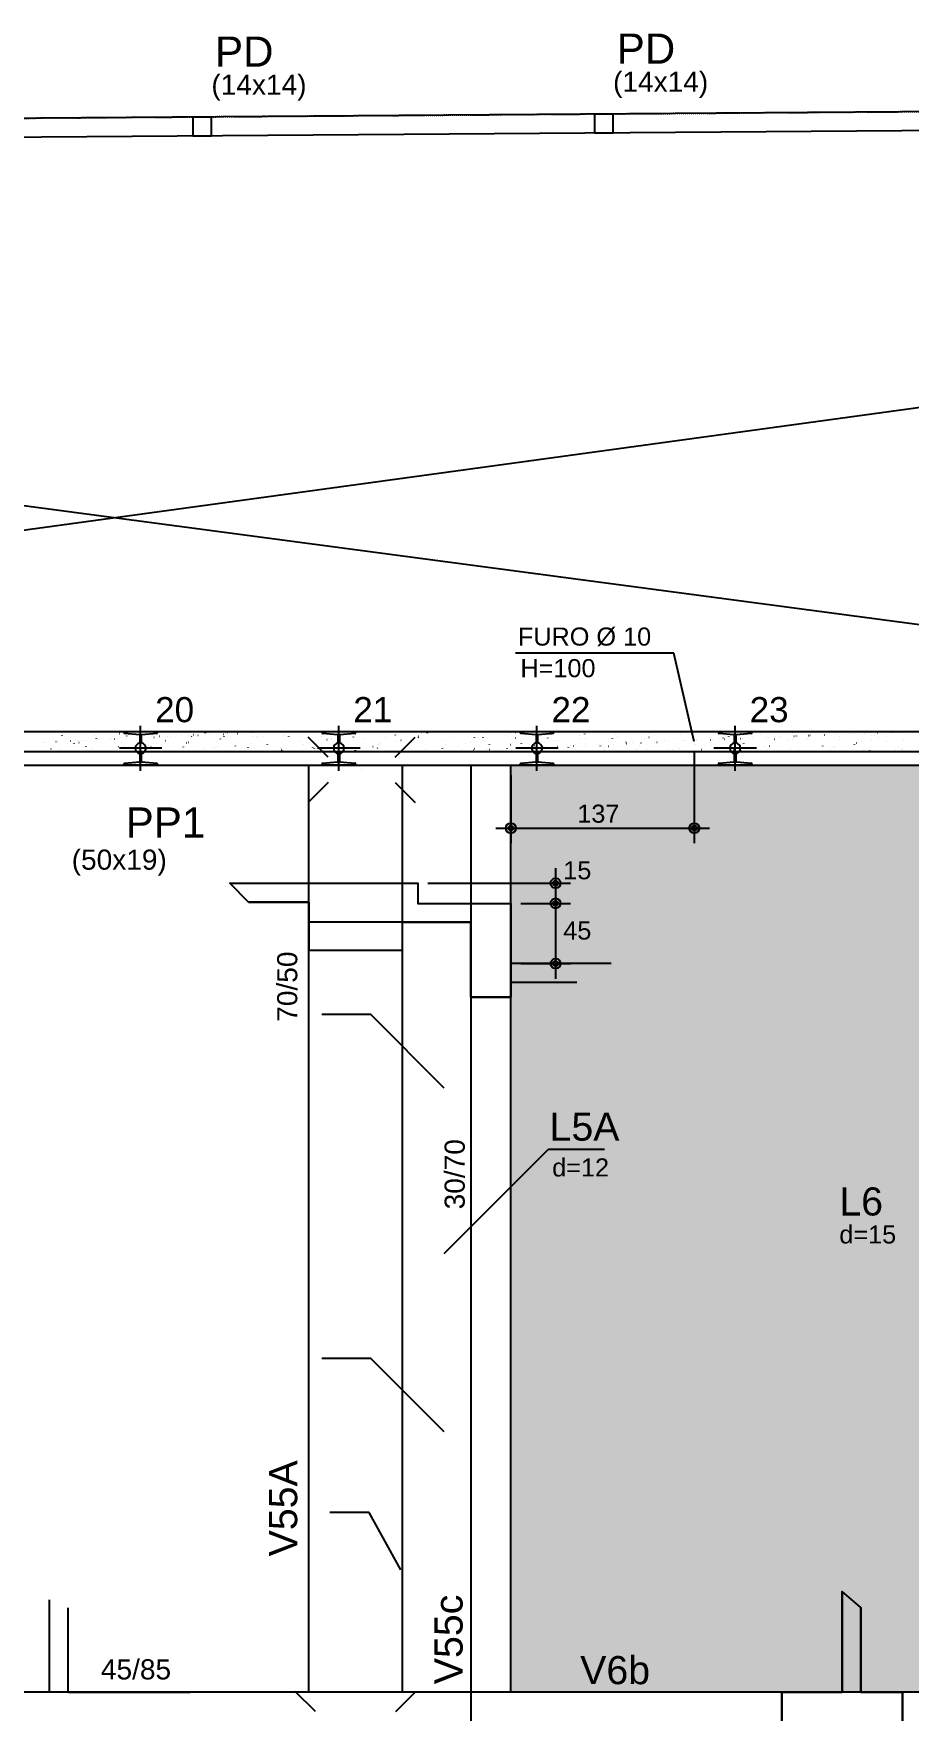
# Model space of a CAD drawing. Header units: millimetres. Extents: x 2609 to 8562, y 1432 to 7136.
# Drawn here: x 6286 to 6940, y 5529 to 6782 of the extents above; entities that cross this region are included whole.
import ezdxf

# ---------------------------------------------------------------- set-up
doc = ezdxf.new("R2010")
doc.units = ezdxf.units.MM
doc.linetypes.add('ESTILO_TQS_0003', pattern=[1.5, 0.5, -0.4, 0.1, -0.5])
for name, color, linetype in [('1', 4, 'Continuous'), ('10', 13, 'Continuous'), ('11', 22, 'Continuous'), ('12', 3, 'Continuous'), ('13', 76, 'Continuous'), ('130', 24, 'Continuous'), ('18', 9, 'Continuous'), ('19', 5, 'Continuous'), ('24', 5, 'ESTILO_TQS_0003'), ('242', 3, 'Continuous'), ('26', 1, 'Continuous'), ('30', 15, 'Continuous'), ('4', 1, 'Continuous'), ('42', 7, 'Continuous'), ('49', 20, 'Continuous'), ('51', 6, 'Continuous'), ('52', 21, 'Continuous'), ('6', 6, 'Continuous'), ('8', 5, 'Continuous'), ('9', 3, 'Continuous')]:
    doc.layers.add(name, color=color, linetype=linetype)
doc.styles.get("Standard").update_dxf_attribs({"font": 'arial.ttf'})

# ---------------------------------------------------------------- blocks, each defined once
blk = doc.blocks.new('_H9EFD498501-005')
for p, q in [((2716.643012, 4535.282568), (2716.71794, 4535.28584)), ((2722.66814, 4543.034715), (2722.741363, 4543.050948)), ((2726.758375, 4535.724215), (2726.833303, 4535.727486)), ((2727.629705, 4535.112617), (2727.675362, 4535.172118)), ((2728.63159, 4535.806001), (2728.706519, 4535.809272)), ((2731.373588, 4539.99174), (2731.419245, 4540.051241)), ((2731.591853, 4541.408093), (2731.601642, 4541.482451)), ((2737.473167, 4536.192032), (2737.548096, 4536.195304)), ((2742.752377, 4536.141294), (2742.762167, 4536.215652)), ((2743.892354, 4534.849452), (2743.965576, 4534.865685)), ((2747.58853, 4536.633679), (2747.663459, 4536.63695)), ((2749.461746, 4536.715465), (2749.536674, 4536.718737)), ((2755.50369, 4542.957729), (2755.513479, 4543.032087)), ((2755.605547, 4539.945755), (2755.651204, 4540.005256)), ((2757.07235, 4537.771387), (2757.145572, 4537.78762)), ((2758.002545, 4543.069584), (2758.014964, 4543.085768)), ((2758.303322, 4537.101497), (2758.378251, 4537.104768)), ((2766.590793, 4537.133242), (2766.600583, 4537.207601)), ((2768.418686, 4537.543143), (2768.493614, 4537.546414)), ((2770.291901, 4537.624929), (2770.36683, 4537.628201)), ((2774.279567, 4541.586135), (2774.352789, 4541.602368)), ((2775.979481, 4534.871893), (2776.025138, 4534.931395)), ((2777.940677, 4542.397784), (2778.0139, 4542.414017)), ((2779.133478, 4538.010961), (2779.208406, 4538.014232)), ((2779.723364, 4539.751016), (2779.769021, 4539.810518)), ((2789.248841, 4538.452607), (2789.32377, 4538.455879)), ((2790.60542, 4539.463641), (2790.61521, 4539.538)), ((2791.122057, 4538.534394), (2791.196985, 4538.537665)), ((2799.963633, 4538.920425), (2800.038562, 4538.923697)), ((2803.955324, 4539.705031), (2804.000981, 4539.764533)), ((2806.352322, 4542.82886), (2806.397979, 4542.888361)), ((2808.683777, 4536.322807), (2808.756999, 4536.33904)), ((2810.078997, 4539.362071), (2810.153925, 4539.365343)), ((2811.952212, 4539.443858), (2812.027141, 4539.447129)), ((2814.517257, 4541.013278), (2814.527047, 4541.087636)), ((2820.793789, 4539.829889), (2820.868717, 4539.833161)), ((2825.604361, 4535.188791), (2825.61415, 4535.263149)), ((2825.890994, 4540.137555), (2825.964216, 4540.153788)), ((2828.07314, 4539.510292), (2828.118798, 4539.569794)), ((2829.552104, 4540.949204), (2829.625326, 4540.965437)), ((2830.909152, 4540.271536), (2830.984081, 4540.274807)), ((2832.782367, 4540.353322), (2832.857296, 4540.356593)), ((2838.355673, 4542.005226), (2838.365463, 4542.079584)), ((2841.623944, 4540.739354), (2841.698873, 4540.742625)), ((2849.618987, 4537.51919), (2849.628777, 4537.593548)), ((2851.739307, 4541.181), (2851.814236, 4541.184271)), ((2852.3051, 4539.464307), (2852.350757, 4539.523809)), ((2853.612523, 4541.262786), (2853.687451, 4541.266058)), ((2854.702098, 4542.588136), (2854.747755, 4542.647638)), ((2860.295204, 4534.874227), (2860.368426, 4534.89046)), ((2862.4541, 4541.648818), (2862.529028, 4541.652089)), ((2872.569463, 4542.090464), (2872.644391, 4542.093736)), ((2873.530825, 4539.068826), (2873.540614, 4539.143185)), ((2874.442678, 4542.17225), (2874.517607, 4542.175522)), ((2876.422917, 4539.269569), (2876.468574, 4539.32907)), ((2877.502421, 4538.688975), (2877.575643, 4538.705208)), ((2881.163531, 4539.500624), (2881.236753, 4539.516857)), ((2883.284255, 4542.558282), (2883.359184, 4542.561554)), ((2893.399618, 4542.999928), (2893.474547, 4543.0032)), ((2894.343527, 4542.422559), (2894.41675, 4542.438792)), ((2895.272834, 4543.081715), (2895.347762, 4543.084986)), ((2897.369241, 4540.060775), (2897.37903, 4540.135133)), ((2900.654876, 4539.223584), (2900.700534, 4539.283085)), ((2903.051875, 4542.347412), (2903.097532, 4542.406914)), ((2908.632555, 4535.574739), (2908.642344, 4535.649097)), ((2921.383867, 4542.391174), (2921.393657, 4542.465532)), ((2924.772693, 4539.028845), (2924.81835, 4539.088346)), ((2929.113848, 4537.240396), (2929.18707, 4537.256629)), ((2932.544392, 4537.124375), (2932.554182, 4537.198733)), ((2932.774958, 4538.052044), (2932.84818, 4538.068277)), ((2945.954954, 4540.973979), (2946.028176, 4540.990212)), ((2949.004653, 4538.98286), (2949.05031, 4539.042361)), ((2951.401651, 4542.106689), (2951.447308, 4542.16619)), ((2956.382808, 4538.116324), (2956.392598, 4538.190682)), ((2973.12247, 4538.788121), (2973.168127, 4538.847623)), ((2980.397435, 4540.446723), (2980.407224, 4540.521081)), ((2980.725275, 4535.791816), (2980.798497, 4535.808049)), ((2984.386385, 4536.603464), (2984.459607, 4536.619697)), ((2991.55796, 4535.179924), (2991.567749, 4535.254282)), ((2997.354429, 4538.742136), (2997.400087, 4538.801637)), ((2997.566381, 4539.525399), (2997.639603, 4539.541632)), ((2999.751428, 4541.865965), (2999.797085, 4541.925466)), ((3004.309272, 4541.996359), (3004.319062, 4542.070717)), ((3015.396376, 4536.171872), (3015.406165, 4536.246231)), ((3021.472246, 4538.547397), (3021.517903, 4538.606899)), ((3028.147688, 4542.988308), (3028.157478, 4543.062666)), ((3035.997812, 4535.154885), (3036.071034, 4535.171118)), ((3039.411002, 4538.502271), (3039.420792, 4538.57663)), ((3045.704206, 4538.501412), (3045.749863, 4538.560914)), ((3048.101204, 4541.625241), (3048.146861, 4541.684742)), ((3049.177808, 4538.076819), (3049.25103, 4538.093052)), ((3063.32284, 4540.051908), (3063.332629, 4540.126266)), ((3066.385025, 4541.891568), (3066.458247, 4541.907801)), ((3069.822023, 4538.306673), (3069.86768, 4538.366175)), ((3070.046135, 4542.703216), (3070.119358, 4542.719449)), ((3087.161256, 4541.043856), (3087.171045, 4541.118215)), ((3094.053982, 4538.260688), (3094.099639, 4538.32019)), ((3096.45098, 4541.384517), (3096.496638, 4541.444019)), ((3098.42457, 4536.55782), (3098.434359, 4536.632178)), ((3100.789235, 4536.62824), (3100.862457, 4536.644473)), ((3117.996452, 4540.442988), (3118.069674, 4540.459221)), ((3118.171799, 4538.06595), (3118.217456, 4538.125451)), ((3121.657562, 4541.254636), (3121.730784, 4541.270869)), ((3122.336407, 4538.107456), (3122.346196, 4538.181815)), ((3142.403759, 4538.019965), (3142.449416, 4538.079466)), ((3144.800757, 4541.143793), (3144.846414, 4541.203295)), ((3146.174823, 4539.099405), (3146.184613, 4539.173763)), ((3152.400662, 4535.17966), (3152.473884, 4535.195893)), ((3166.521576, 4537.825226), (3166.567233, 4537.884727)), ((3169.607879, 4538.994408), (3169.681101, 4539.010641)), ((3170.18945, 4541.429804), (3170.199239, 4541.504162)), ((3173.268989, 4539.806057), (3173.342211, 4539.822289)), ((3173.733978, 4535.135456), (3173.808906, 4535.138728)), ((3175.607193, 4535.217243), (3175.682122, 4535.220514)), ((3181.349974, 4536.163005), (3181.359764, 4536.237363)), ((3184.44877, 4535.603274), (3184.523699, 4535.606546)), ((3186.448985, 4542.727991), (3186.522208, 4542.744224)), ((3190.753535, 4537.779241), (3190.799192, 4537.838742)), ((3193.150533, 4540.90307), (3193.19619, 4540.962571)), ((3194.101287, 4542.97944), (3194.111076, 4543.053799)), ((3194.564133, 4536.04492), (3194.639062, 4536.048192)), ((3196.437349, 4536.126707), (3196.512277, 4536.129978)), ((3205.188391, 4537.154954), (3205.19818, 4537.229312)), ((3205.278925, 4536.512738), (3205.353854, 4536.51601)), ((3214.871352, 4537.584502), (3214.917009, 4537.644004)), ((3215.394289, 4536.954385), (3215.469217, 4536.957656)), ((3217.267504, 4537.036171), (3217.342433, 4537.039442)), ((3221.219306, 4537.545828), (3221.292528, 4537.562061)), ((3224.880416, 4538.357477), (3224.953638, 4538.37371)), ((3226.109081, 4537.422203), (3226.184009, 4537.425474)), ((3229.203017, 4539.485353), (3229.212807, 4539.559711)), ((3236.224444, 4537.863849), (3236.299373, 4537.86712)), ((3238.060412, 4541.279411), (3238.133634, 4541.295644)), ((3238.09766, 4537.945635), (3238.172588, 4537.948907)), ((3239.103312, 4537.538517), (3239.148969, 4537.598019)), ((3241.50031, 4540.662346), (3241.545967, 4540.721847)), ((3246.939236, 4538.331667), (3247.014165, 4538.334938)), ((3253.114854, 4541.034989), (3253.124644, 4541.109347)), ((3257.0546, 4538.773313), (3257.129528, 4538.776585)), ((3258.927815, 4538.855099), (3259.002744, 4538.858371)), ((3263.221129, 4537.343778), (3263.266786, 4537.40328)), ((3264.201958, 4535.210502), (3264.211748, 4535.284861)), ((3267.769392, 4539.241131), (3267.84432, 4539.244402)), ((3272.830733, 4536.097248), (3272.903955, 4536.113481)), ((3276.491843, 4536.908897), (3276.565065, 4536.92513)), ((3276.953271, 4542.026938), (3276.96306, 4542.101296)), ((3277.884755, 4539.682777), (3277.959684, 4539.686049)), ((3279.75797, 4539.764564), (3279.832899, 4539.767835)), ((3287.453088, 4537.297793), (3287.498745, 4537.357295)), ((3288.216585, 4537.540901), (3288.226374, 4537.61526)), ((3288.599547, 4540.150595), (3288.674476, 4540.153867)), ((3289.671839, 4539.830832), (3289.745061, 4539.847065)), ((3289.850086, 4540.421622), (3289.895743, 4540.481124)), ((3298.71491, 4540.592242), (3298.789839, 4540.595513)), ((3300.588126, 4540.674028), (3300.663054, 4540.677299)), ((3309.429703, 4541.060059), (3309.504631, 4541.063331)), ((3311.570905, 4537.103055), (3311.616562, 4537.162556)), ((3312.128422, 4539.090538), (3312.138211, 4539.164896)), ((3319.545066, 4541.501706), (3319.619994, 4541.504977)), ((3321.418281, 4541.583492), (3321.49321, 4541.586764)), ((3328.10327, 4535.460317), (3328.176492, 4535.47655)), ((3330.259858, 4541.969524), (3330.334787, 4541.972795)), ((3335.802865, 4537.05707), (3335.848522, 4537.116571)), ((3335.966838, 4540.082486), (3335.976628, 4540.156845)), ((3338.199863, 4540.180898), (3338.24552, 4540.2404)), ((3340.375221, 4542.41117), (3340.45015, 4542.414441)), ((3341.283266, 4538.382252), (3341.356488, 4538.398485)), ((3342.248437, 4542.492956), (3342.323365, 4542.496228)), ((3347.230152, 4535.59645), (3347.239942, 4535.670809)), ((3351.090013, 4542.878988), (3351.164942, 4542.882259)), ((3358.490483, 4542.197), (3358.563705, 4542.213233)), ((3359.920681, 4536.862331), (3359.966339, 4536.921832)), ((3359.981465, 4542.412885), (3359.991254, 4542.487244)), ((3362.151593, 4543.008649), (3362.224816, 4543.024882)), ((2713.383346, 4528.085768), (2713.383346, 4528.085768)), ((2713.383346, 4528.085768), (2713.383346, 4528.085768)), ((2717.984023, 4528.085768), (2717.984023, 4528.085768)), ((2717.984023, 4528.085768), (2717.984023, 4528.085768)), ((2717.984023, 4528.085768), (2717.984023, 4528.085768)), ((2718.84054, 4534.591657), (2718.850329, 4534.666016)), ((2722.237814, 4528.085768), (2722.237814, 4528.085768)), ((2722.237814, 4528.085768), (2722.237814, 4528.085768)), ((2723.024027, 4530.223055), (2723.097249, 4530.239288)), ((2725.232707, 4531.988788), (2725.278364, 4532.04829)), ((2729.837935, 4528.085768), (2729.837935, 4528.085768)), ((2729.837935, 4528.085768), (2729.837935, 4528.085768)), ((2730.001065, 4529.324858), (2730.010854, 4529.399217)), ((2740.231244, 4534.037803), (2740.304466, 4534.054036)), ((2741.691847, 4528.085768), (2741.691847, 4528.085768)), ((2741.691847, 4528.085768), (2741.691847, 4528.085768)), ((2746.505059, 4528.085768), (2746.505059, 4528.085768)), ((2749.350523, 4531.794049), (2749.396181, 4531.853551)), ((2753.545759, 4528.085768), (2753.545759, 4528.085768)), ((2753.839481, 4530.316807), (2753.84927, 4530.391165)), ((2765.399671, 4528.085768), (2765.399671, 4528.085768)), ((2770.772304, 4528.085768), (2770.772304, 4528.085768)), ((2770.772304, 4528.085768), (2770.772304, 4528.085768)), ((2771.528895, 4528.085768), (2771.528895, 4528.085768)), ((2771.528895, 4528.085768), (2771.528895, 4528.085768)), ((2773.582483, 4531.748064), (2773.62814, 4531.807566)), ((2774.635454, 4528.774475), (2774.708676, 4528.790708)), ((2777.253583, 4528.085768), (2777.253583, 4528.085768)), ((2777.253583, 4528.085768), (2777.253583, 4528.085768)), ((2777.253583, 4528.085768), (2777.253583, 4528.085768)), ((2777.854107, 4532.647206), (2777.863897, 4532.721564)), ((2789.107495, 4528.085768), (2789.107495, 4528.085768)), ((2789.107495, 4528.085768), (2789.107495, 4528.085768)), ((2789.107495, 4528.085768), (2789.107495, 4528.085768)), ((2791.842671, 4532.589224), (2791.915893, 4532.605457)), ((2795.039549, 4528.085768), (2795.039549, 4528.085768)), ((2795.503781, 4533.400872), (2795.577003, 4533.417105)), ((2797.7003, 4531.553326), (2797.745957, 4531.612827)), ((2800.961406, 4528.085768), (2800.961406, 4528.085768)), ((2800.961406, 4528.085768), (2800.961406, 4528.085768)), ((2801.765945, 4534.196842), (2801.775734, 4534.271201)), ((2812.815318, 4528.085768), (2812.815318, 4528.085768)), ((2812.853048, 4528.372356), (2812.862838, 4528.446714)), ((2819.306795, 4528.085768), (2819.306795, 4528.085768)), ((2819.306795, 4528.085768), (2819.306795, 4528.085768)), ((2821.93226, 4531.50734), (2821.977917, 4531.566842)), ((2824.329258, 4534.631169), (2824.374915, 4534.690671)), ((2824.66923, 4528.085768), (2824.66923, 4528.085768)), ((2829.674443, 4528.085768), (2829.674443, 4528.085768)), ((2829.674443, 4528.085768), (2829.674443, 4528.085768)), ((2829.674443, 4528.085768), (2829.674443, 4528.085768)), ((2836.523142, 4528.085768), (2836.523142, 4528.085768)), ((2836.523142, 4528.085768), (2836.523142, 4528.085768)), ((2836.523142, 4528.085768), (2836.523142, 4528.085768)), ((2836.867675, 4530.702755), (2836.877464, 4530.777113)), ((2843.454098, 4531.140644), (2843.52732, 4531.156877)), ((2843.57404, 4528.085768), (2843.57404, 4528.085768)), ((2846.050076, 4531.312602), (2846.095733, 4531.372103)), ((2847.115208, 4531.952292), (2847.18843, 4531.968525)), ((2848.377054, 4528.085768), (2848.377054, 4528.085768)), ((2848.377054, 4528.085768), (2848.377054, 4528.085768)), ((2848.377054, 4528.085768), (2848.377054, 4528.085768)), ((2860.230966, 4528.085768), (2860.230966, 4528.085768)), ((2860.230966, 4528.085768), (2860.230966, 4528.085768)), ((2860.779512, 4532.252391), (2860.789302, 4532.326749)), ((2867.841285, 4528.085768), (2867.841285, 4528.085768)), ((2867.841285, 4528.085768), (2867.841285, 4528.085768)), ((2870.282036, 4531.266617), (2870.327693, 4531.326118)), ((2872.084878, 4528.085768), (2872.084878, 4528.085768)), ((2872.084878, 4528.085768), (2872.084878, 4528.085768)), ((2872.679034, 4534.390445), (2872.724691, 4534.449947)), ((2883.938789, 4528.085768), (2883.938789, 4528.085768)), ((2884.617928, 4533.24434), (2884.627718, 4533.318698)), ((2887.819991, 4528.085768), (2887.819991, 4528.085768)), ((2887.819991, 4528.085768), (2887.819991, 4528.085768)), ((2887.819991, 4528.085768), (2887.819991, 4528.085768)), ((2892.10853, 4528.085768), (2892.10853, 4528.085768)), ((2894.399853, 4531.071878), (2894.44551, 4531.131379)), ((2895.065525, 4529.692064), (2895.138747, 4529.708297)), ((2895.792701, 4528.085768), (2895.792701, 4528.085768)), ((2895.792701, 4528.085768), (2895.792701, 4528.085768)), ((2895.792701, 4528.085768), (2895.792701, 4528.085768)), ((2895.881242, 4528.758303), (2895.891032, 4528.832662)), ((2898.726635, 4530.503713), (2898.799857, 4530.519946)), ((2907.646613, 4528.085768), (2907.646613, 4528.085768)), ((2907.646613, 4528.085768), (2907.646613, 4528.085768)), ((2907.646613, 4528.085768), (2907.646613, 4528.085768)), ((2911.906631, 4533.425647), (2911.979853, 4533.44188)), ((2916.375775, 4528.085768), (2916.375775, 4528.085768)), ((2916.375775, 4528.085768), (2916.375775, 4528.085768)), ((2918.631812, 4531.025893), (2918.67747, 4531.085394)), ((2919.500525, 4528.085768), (2919.500525, 4528.085768)), ((2919.500525, 4528.085768), (2919.500525, 4528.085768)), ((2919.79308, 4530.30794), (2919.802869, 4530.382298)), ((2921.028811, 4534.149722), (2921.074468, 4534.209223)), ((2931.354437, 4528.085768), (2931.354437, 4528.085768)), ((2931.354437, 4528.085768), (2931.354437, 4528.085768)), ((2940.64302, 4528.085768), (2940.64302, 4528.085768)), ((2942.749629, 4530.831154), (2942.795286, 4530.890656)), ((2943.208349, 4528.085768), (2943.208349, 4528.085768)), ((2943.631496, 4531.299888), (2943.641285, 4531.374247)), ((2945.965539, 4528.085768), (2945.965539, 4528.085768)), ((2945.965539, 4528.085768), (2945.965539, 4528.085768)), ((2945.965539, 4528.085768), (2945.965539, 4528.085768)), ((2946.676952, 4528.243484), (2946.750174, 4528.259717)), ((2950.338062, 4529.055133), (2950.411284, 4529.071366)), ((2955.062261, 4528.085768), (2955.062261, 4528.085768)), ((2963.518058, 4531.977068), (2963.59128, 4531.993301)), ((2964.910265, 4528.085768), (2964.910265, 4528.085768)), ((2964.910265, 4528.085768), (2964.910265, 4528.085768)), ((2966.916172, 4528.085768), (2966.916172, 4528.085768)), ((2966.916172, 4528.085768), (2966.916172, 4528.085768)), ((2966.916172, 4528.085768), (2966.916172, 4528.085768)), ((2966.981589, 4530.785169), (2967.027246, 4530.844671)), ((2967.646122, 4533.630287), (2967.655912, 4533.704646)), ((2969.378587, 4533.908998), (2969.424244, 4533.968499)), ((2978.770084, 4528.085768), (2978.770084, 4528.085768)), ((2978.770084, 4528.085768), (2978.770084, 4528.085768)), ((2978.806647, 4528.363488), (2978.816436, 4528.437847)), ((2989.177511, 4528.085768), (2989.177511, 4528.085768)), ((2990.623996, 4528.085768), (2990.623996, 4528.085768)), ((2990.623996, 4528.085768), (2990.623996, 4528.085768)), ((2991.099406, 4530.59043), (2991.145063, 4530.649932)), ((3002.477908, 4528.085768), (3002.477908, 4528.085768)), ((3002.645063, 4529.355437), (3002.654853, 4529.429795)), ((3004.111087, 4528.085768), (3004.111087, 4528.085768)), ((3004.111087, 4528.085768), (3004.111087, 4528.085768)), ((3012.26957, 4528.085768), (3012.26957, 4528.085768)), ((3012.26957, 4528.085768), (3012.26957, 4528.085768)), ((3013.444756, 4528.085768), (3013.444756, 4528.085768)), ((3013.444756, 4528.085768), (3013.444756, 4528.085768)), ((3014.33182, 4528.085768), (3014.33182, 4528.085768)), ((3015.129485, 4530.528488), (3015.202707, 4530.544721)), ((3015.331365, 4530.544445), (3015.377022, 4530.603947)), ((3017.728363, 4533.668274), (3017.774021, 4533.727776)), ((3017.807527, 4528.32756), (3017.882455, 4528.330832)), ((3026.185732, 4528.085768), (3026.185732, 4528.085768)), ((3026.185732, 4528.085768), (3026.185732, 4528.085768)), ((3026.185732, 4528.085768), (3026.185732, 4528.085768)), ((3026.65969, 4531.685836), (3026.669479, 4531.760194)), ((3027.92289, 4528.769207), (3027.997819, 4528.772478)), ((3029.796105, 4528.850993), (3029.871034, 4528.854264)), ((3032.336702, 4534.343236), (3032.409924, 4534.359469)), ((3037.712001, 4528.085768), (3037.712001, 4528.085768)), ((3038.039644, 4528.085768), (3038.039644, 4528.085768)), ((3038.039644, 4528.085768), (3038.039644, 4528.085768)), ((3038.039644, 4528.085768), (3038.039644, 4528.085768)), ((3038.637682, 4529.237025), (3038.712611, 4529.240296)), ((3039.449182, 4530.349707), (3039.494839, 4530.409208)), ((3048.753045, 4529.678671), (3048.827974, 4529.681942)), ((3049.893555, 4528.085768), (3049.893555, 4528.085768)), ((3049.893555, 4528.085768), (3049.893555, 4528.085768)), ((3050.571527, 4533.235472), (3050.581316, 4533.309831)), ((3050.626261, 4529.760457), (3050.701189, 4529.763729)), ((3059.467838, 4530.146489), (3059.542766, 4530.14976)), ((3061.747467, 4528.085768), (3061.747467, 4528.085768)), ((3061.747467, 4528.085768), (3061.747467, 4528.085768)), ((3061.979246, 4528.085768), (3061.979246, 4528.085768)), ((3061.979246, 4528.085768), (3061.979246, 4528.085768)), ((3062.256635, 4528.085768), (3062.256635, 4528.085768)), ((3062.256635, 4528.085768), (3062.256635, 4528.085768)), ((3063.681142, 4530.303722), (3063.726799, 4530.363223)), ((3066.07814, 4533.42755), (3066.123797, 4533.487052)), ((3066.740912, 4529.079908), (3066.814134, 4529.096141)), ((3069.583201, 4530.588135), (3069.658129, 4530.591406)), ((3071.456416, 4530.669921), (3071.531345, 4530.673193)), ((3073.601379, 4528.085768), (3073.601379, 4528.085768)), ((3074.409943, 4534.227421), (3074.419733, 4534.301779)), ((3080.297993, 4531.055953), (3080.372922, 4531.059224)), ((3083.948129, 4532.894656), (3084.021351, 4532.910889)), ((3085.455291, 4528.085768), (3085.455291, 4528.085768)), ((3085.455291, 4528.085768), (3085.455291, 4528.085768)), ((3085.455291, 4528.085768), (3085.455291, 4528.085768)), ((3085.673257, 4529.741385), (3085.683047, 4529.815743)), ((3086.246491, 4528.085768), (3086.246491, 4528.085768)), ((3087.609239, 4533.706305), (3087.682461, 4533.722538)), ((3087.798959, 4530.108983), (3087.844616, 4530.168484)), ((3090.413356, 4531.497599), (3090.488285, 4531.500871)), ((3092.286572, 4531.579386), (3092.3615, 4531.582657)), ((3097.309203, 4528.085768), (3097.309203, 4528.085768)), ((3097.309203, 4528.085768), (3097.309203, 4528.085768)), ((3097.309203, 4528.085768), (3097.309203, 4528.085768)), ((3101.128148, 4531.965417), (3101.203077, 4531.968689)), ((3109.163115, 4528.085768), (3109.163115, 4528.085768)), ((3109.163115, 4528.085768), (3109.163115, 4528.085768)), ((3109.585094, 4531.291021), (3109.594884, 4531.365379)), ((3110.513736, 4528.085768), (3110.513736, 4528.085768)), ((3110.513736, 4528.085768), (3110.513736, 4528.085768)), ((3111.243512, 4532.407063), (3111.31844, 4532.410335)), ((3112.030918, 4530.062998), (3112.076575, 4530.122499)), ((3113.116727, 4532.48885), (3113.191656, 4532.492121)), ((3114.427916, 4533.186827), (3114.473573, 4533.246328)), ((3120.402184, 4528.085768), (3120.402184, 4528.085768)), ((3120.402184, 4528.085768), (3120.402184, 4528.085768)), ((3120.402184, 4528.085768), (3120.402184, 4528.085768)), ((3121.017027, 4528.085768), (3121.017027, 4528.085768)), ((3121.017027, 4528.085768), (3121.017027, 4528.085768)), ((3121.958304, 4532.874881), (3122.033232, 4532.878153)), ((3132.073667, 4533.316528), (3132.148596, 4533.319799)), ((3132.870939, 4528.085768), (3132.870939, 4528.085768)), ((3133.423511, 4532.28297), (3133.4333, 4532.357328)), ((3133.946882, 4533.398314), (3134.021811, 4533.401586)), ((3134.780981, 4528.085768), (3134.780981, 4528.085768)), ((3135.559556, 4531.446076), (3135.632778, 4531.462309)), ((3136.148735, 4529.868259), (3136.194392, 4529.927761)), ((3139.220666, 4532.257725), (3139.293888, 4532.273958)), ((3142.788459, 4533.784346), (3142.863388, 4533.787617)), ((3144.72485, 4528.085768), (3144.72485, 4528.085768)), ((3152.903822, 4534.225992), (3152.978751, 4534.229263)), ((3154.777038, 4534.307778), (3154.851966, 4534.31105)), ((3156.578762, 4528.085768), (3156.578762, 4528.085768)), ((3156.578762, 4528.085768), (3156.578762, 4528.085768)), ((3156.578762, 4528.085768), (3156.578762, 4528.085768)), ((3157.438137, 4534.613369), (3157.447927, 4534.687727)), ((3159.048227, 4528.085768), (3159.048227, 4528.085768)), ((3159.048227, 4528.085768), (3159.048227, 4528.085768)), ((3160.380695, 4529.822274), (3160.426352, 4529.881776)), ((3162.777693, 4532.946103), (3162.82335, 4533.005604)), ((3163.618615, 4534.69381), (3163.693543, 4534.697081)), ((3168.432674, 4528.085768), (3168.432674, 4528.085768)), ((3168.432674, 4528.085768), (3168.432674, 4528.085768)), ((3168.598662, 4529.34657), (3168.608451, 4529.420928)), ((3178.547732, 4528.085768), (3178.547732, 4528.085768)), ((3178.547732, 4528.085768), (3178.547732, 4528.085768)), ((3178.547732, 4528.085768), (3178.547732, 4528.085768)), ((3180.286586, 4528.085768), (3180.286586, 4528.085768)), ((3180.286586, 4528.085768), (3180.286586, 4528.085768)), ((3183.315472, 4528.085768), (3183.315472, 4528.085768)), ((3184.498512, 4529.627535), (3184.544169, 4529.687037)), ((3187.170983, 4529.997497), (3187.244205, 4530.01373)), ((3190.832093, 4530.809145), (3190.905315, 4530.825378)), ((3192.140498, 4528.085768), (3192.140498, 4528.085768)), ((3192.437078, 4530.338518), (3192.446867, 4530.412877)), ((3203.99441, 4528.085768), (3203.99441, 4528.085768)), ((3204.012089, 4533.73108), (3204.085311, 4533.747313)), ((3207.582717, 4528.085768), (3207.582717, 4528.085768)), ((3207.582717, 4528.085768), (3207.582717, 4528.085768)), ((3208.730471, 4529.58155), (3208.776128, 4529.641052)), ((3211.127469, 4532.705379), (3211.173126, 4532.764881)), ((3215.848322, 4528.085768), (3215.848322, 4528.085768)), ((3215.848322, 4528.085768), (3215.848322, 4528.085768)), ((3215.848322, 4528.085768), (3215.848322, 4528.085768)), ((3216.451705, 4532.668917), (3216.461494, 4532.743276)), ((3227.702233, 4528.085768), (3227.702233, 4528.085768)), ((3227.702233, 4528.085768), (3227.702233, 4528.085768)), ((3227.702233, 4528.085768), (3227.702233, 4528.085768)), ((3231.849962, 4528.085768), (3231.849962, 4528.085768)), ((3232.848288, 4529.386812), (3232.893945, 4529.446313)), ((3236.69328, 4528.085768), (3236.69328, 4528.085768)), ((3236.69328, 4528.085768), (3236.69328, 4528.085768)), ((3236.69328, 4528.085768), (3236.69328, 4528.085768)), ((3238.78241, 4528.548917), (3238.855632, 4528.56515)), ((3239.556145, 4528.085768), (3239.556145, 4528.085768)), ((3239.556145, 4528.085768), (3239.556145, 4528.085768)), ((3240.363542, 4534.218554), (3240.373331, 4534.292912)), ((3242.44352, 4529.360565), (3242.516742, 4529.376798)), ((3251.410057, 4528.085768), (3251.410057, 4528.085768)), ((3251.450645, 4528.394067), (3251.460435, 4528.468425)), ((3255.623516, 4532.2825), (3255.696738, 4532.298733)), ((3256.117207, 4528.085768), (3256.117207, 4528.085768)), ((3256.117207, 4528.085768), (3256.117207, 4528.085768)), ((3257.080248, 4529.340827), (3257.125905, 4529.400328)), ((3259.477246, 4532.464655), (3259.522903, 4532.524157)), ((3263.263969, 4528.085768), (3263.263969, 4528.085768)), ((3275.117881, 4528.085768), (3275.117881, 4528.085768)), ((3275.117881, 4528.085768), (3275.117881, 4528.085768)), ((3275.117881, 4528.085768), (3275.117881, 4528.085768)), ((3275.465272, 4530.724466), (3275.475062, 4530.798825)), ((3280.384452, 4528.085768), (3280.384452, 4528.085768)), ((3281.198064, 4529.146088), (3281.243722, 4529.205589)), ((3286.971793, 4528.085768), (3286.971793, 4528.085768)), ((3286.971793, 4528.085768), (3286.971793, 4528.085768)), ((3286.971793, 4528.085768), (3286.971793, 4528.085768)), ((3294.838828, 4528.085768), (3294.838828, 4528.085768)), ((3294.838828, 4528.085768), (3294.838828, 4528.085768)), ((3298.825705, 4528.085768), (3298.825705, 4528.085768)), ((3298.825705, 4528.085768), (3298.825705, 4528.085768)), ((3299.377109, 4532.274102), (3299.386899, 4532.348461)), ((3304.651698, 4528.085768), (3304.651698, 4528.085768)), ((3304.651698, 4528.085768), (3304.651698, 4528.085768)), ((3305.430024, 4529.100103), (3305.475681, 4529.159604)), ((3307.234943, 4530.83392), (3307.308165, 4530.850153)), ((3307.827022, 4532.223932), (3307.872679, 4532.283433)), ((3310.679616, 4528.085768), (3310.679616, 4528.085768)), ((3310.679616, 4528.085768), (3310.679616, 4528.085768)), ((3322.533528, 4528.085768), (3322.533528, 4528.085768)), ((3323.215525, 4533.266051), (3323.225315, 4533.340409)), ((3324.44216, 4534.648669), (3324.515382, 4534.664902)), ((3328.918943, 4528.085768), (3328.918943, 4528.085768)), ((3329.547841, 4528.905364), (3329.593498, 4528.964866)), ((3334.38744, 4528.085768), (3334.38744, 4528.085768)), ((3334.38744, 4528.085768), (3334.38744, 4528.085768)), ((3334.38744, 4528.085768), (3334.38744, 4528.085768)), ((3334.478839, 4528.780015), (3334.488629, 4528.854373)), ((3346.241352, 4528.085768), (3346.241352, 4528.085768)), ((3346.241352, 4528.085768), (3346.241352, 4528.085768)), ((3346.241352, 4528.085768), (3346.241352, 4528.085768)), ((3352.984376, 4528.085768), (3352.984376, 4528.085768)), ((3352.984376, 4528.085768), (3352.984376, 4528.085768)), ((3353.186188, 4528.085768), (3353.186188, 4528.085768)), ((3353.186188, 4528.085768), (3353.186188, 4528.085768)), ((3353.779801, 4528.859379), (3353.825458, 4528.918881)), ((3356.176799, 4531.983208), (3356.222456, 4532.042709)), ((3358.095264, 4528.085768), (3358.095264, 4528.085768)), ((3358.095264, 4528.085768), (3358.095264, 4528.085768)), ((3358.390677, 4530.329651), (3358.400466, 4530.40401)), ((3358.84637, 4529.385341), (3358.919592, 4529.401574))]:
    blk.add_line(p, q)

msp = doc.modelspace()

# ---------------------------------------------------------------- linework, layer by layer
at = {"layer": '1'}
for p, q in [((8556.74, 6734.88), (3772.64, 6699.77)), ((8556.84, 6720.88), (3772.64, 6685.77)), ((5953.18, 6235.4), (7523.68, 6235.4))]:
    msp.add_line(p, q, dxfattribs=at)
for points in [[(6491.68, 5543.81), (6491.68, 6235.4)], [(6561.68, 5543.31), (6561.68, 6235.4)], [(6612.68, 6235.4), (6612.68, 5543.31)], [(6642.68, 5543.31), (6642.68, 6235.4)], [(6526.68, 5543.31), (5913.18, 5543.31)], [(6612.68, 5543.31), (6526.68, 5543.31)], [(6612.68, 5543.31), (6612.68, 5498.31)], [(6642.68, 5543.31), (6612.68, 5543.31)], [(7134.18, 5543.31), (6642.68, 5543.31)]]:
    msp.add_lwpolyline(points, dxfattribs=at)
at = {"layer": '130'}
for points in [[(7134.18, 5543.31), (6642.68, 5543.31), (6642.68, 6235.4)], [(7134.18, 5543.31), (6642.68, 6235.4), (7134.18, 6235.09)]]:
    msp.add_solid(points, dxfattribs=at)
at = {"layer": '18'}
for p, q in [((6432.73, 6147.13), (6573.18, 6147.13)), ((6573.18, 6147.13), (6573.18, 6132.13)), ((6446.73, 6133.13), (6491.68, 6133.13)), ((6491.68, 6133.13), (6491.68, 6118.13)), ((6491.68, 6097.13), (6491.68, 6133.13)), ((6573.18, 6132.13), (6642.68, 6132.13)), ((6642.68, 6087.13), (6642.68, 6132.13)), ((6561.68, 6118.13), (6612.68, 6118.13)), ((6561.68, 6097.13), (6561.68, 6118.13)), ((6612.68, 6118.13), (6612.68, 6062.13)), ((6491.68, 6097.13), (6561.68, 6097.13)), ((6717.68, 6087.13), (6642.68, 6087.13)), ((6692.05, 6073.13), (6642.68, 6073.13)), ((6642.68, 6073.13), (6642.68, 6062.13)), ((6612.68, 6062.13), (6642.68, 6062.13)), ((6890.07, 5543.31), (6890.07, 5618.31)), ((6298.05, 5543.31), (6298.05, 5612.12)), ((6312.05, 5543.31), (6312.05, 5606.12)), ((6904.07, 5606.31), (6904.07, 5543.31)), ((6312.05, 5543.31), (6403.05, 5543.31)), ((6845.07, 5498.31), (6845.07, 5543.31)), ((6845.07, 5543.31), (6890.07, 5543.31)), ((6904.07, 5543.31), (6935.07, 5543.31)), ((6935.07, 5543.31), (6935.07, 5498.31))]:
    msp.add_line(p, q, dxfattribs=at)
at = {"layer": '19'}
for p, q in [((8541.75, 6720.56), (5182.18, 6260.4)), ((4319.12, 6689.78), (7549.18, 6260.4))]:
    msp.add_line(p, q, dxfattribs=at)
at = {"layer": '24'}
msp.add_line((8556.74, 6734.88), (3756.53, 6699.65), dxfattribs=at)
at = {"layer": '242'}
msp.add_line((6531.18, 6231.81), (6531.18, 6231.81), dxfattribs=at)
at = {"layer": '26', "color": 3, "linetype": 'Continuous'}
for p, q in [((6676.04, 6158.38), (6676.04, 6120.88)), ((6573.18, 6147.13), (6573.18, 6147.13)), ((6580.68, 6147.13), (6687.29, 6147.13)), ((6676.04, 6143.38), (6676.04, 6075.88)), ((6642.68, 6132.13), (6642.68, 6132.13)), ((6642.68, 6132.13), (6642.68, 6132.13)), ((6650.18, 6132.13), (6687.29, 6132.13)), ((6650.18, 6132.13), (6687.29, 6132.13)), ((6642.68, 6087.13), (6642.68, 6087.13)), ((6650.18, 6087.13), (6687.29, 6087.13))]:
    msp.add_line(p, q, dxfattribs=at)
at = {"layer": '26'}
for p, q in [((6538.06, 6049.04), (6501.61, 6049.04)), ((6592.93, 5994.16), (6538.06, 6049.04)), ((6592.93, 5870.69), (6670.81, 5948.57)), ((6670.81, 5948.57), (6712.65, 5948.57)), ((6538.06, 5792.37), (6501.61, 5792.37)), ((6592.93, 5737.5), (6538.06, 5792.37)), ((6536.72, 5677.27), (6507.57, 5677.27)), ((6560.43, 5634.6), (6536.72, 5677.27))]:
    msp.add_line(p, q, dxfattribs=at)
at = {"layer": '26', "color": 3, "linetype": 'Continuous'}
for centre, radius in [((6676.04, 6147.13), 3.75), ((6676.04, 6147.13), 1.87), ((6676.04, 6132.13), 3.75), ((6676.04, 6132.13), 3.75), ((6676.04, 6132.13), 1.87), ((6676.04, 6132.13), 1.87), ((6676.04, 6087.13), 3.75), ((6676.04, 6087.13), 1.87)]:
    msp.add_circle(centre, radius, dxfattribs=at)
at = {"layer": '30'}
for points in [[(6446.73, 6133.13), (6432.73, 6147.13), (6573.18, 6147.13), (6573.18, 6132.13), (6642.68, 6132.13), (6642.68, 6118.13), (6642.68, 6118.13), (6642.68, 6062.13), (6612.68, 6062.13), (6612.68, 6118.13), (6491.68, 6118.13), (6491.68, 6133.13), (6446.73, 6133.13)], [(6491.68, 6118.13), (6491.68, 6097.13), (6561.68, 6097.13), (6561.68, 6118.13), (6491.68, 6118.13)], [(6890.07, 5433.31), (6904.07, 5445.31), (6904.07, 5498.31), (6935.07, 5498.31), (6935.07, 5543.31), (6904.07, 5543.31), (6904.07, 5606.31), (6890.07, 5618.31), (6890.07, 5543.31), (6845.07, 5543.31), (6845.07, 5498.31), (6890.07, 5498.31), (6890.07, 5433.31)]]:
    msp.add_lwpolyline(points, dxfattribs=at)
for points in [[(6692.05, 6073.13), (6717.68, 6087.13), (6642.68, 6087.13)], [(6692.05, 6073.13), (6642.68, 6087.13), (6642.68, 6073.13)], [(6692.05, 6073.13), (6642.68, 6073.13), (6692.05, 6073.13)]]:
    msp.add_solid(points, dxfattribs=at)
at = {"layer": '4'}
for points in [[(6405.12, 6705.16), (6419.12, 6705.16), (6419.12, 6719.16), (6405.12, 6719.16), (6405.12, 6705.16)], [(6705.12, 6707.36), (6719.12, 6707.36), (6719.12, 6721.36), (6705.12, 6721.36), (6705.12, 6707.36)]]:
    msp.add_lwpolyline(points, dxfattribs=at)
at = {"layer": '42'}
for p, q in [((6764.4, 6318.95), (6646.07, 6318.95)), ((6779.68, 6252.9), (6764.4, 6318.95))]:
    msp.add_line(p, q, dxfattribs=at)
at = {"layer": '42', "color": 70, "linetype": 'Continuous'}
for p, q in [((6779.68, 6252.9), (6779.68, 6252.9)), ((6779.68, 6245.4), (6779.68, 6177.04)), ((6642.68, 6235.4), (6642.68, 6235.4)), ((6642.68, 6227.9), (6642.68, 6177.04)), ((6631.43, 6188.29), (6790.93, 6188.29))]:
    msp.add_line(p, q, dxfattribs=at)
for centre, radius in [((6642.68, 6188.29), 3.75), ((6642.68, 6188.29), 1.87), ((6779.68, 6188.29), 3.75), ((6779.68, 6188.29), 1.87)]:
    msp.add_circle(centre, radius, dxfattribs=at)
at = {"layer": '49'}
for p, q in [((5953.18, 6260.4), (7553.56, 6260.4)), ((5953.18, 6245.4), (7538.34, 6245.4))]:
    msp.add_line(p, q, dxfattribs=at)
at = {"layer": '51'}
for p, q in [((6366.18, 6231.05), (6366.18, 6264.75)), ((6514.18, 6231.05), (6514.18, 6264.75)), ((6662.18, 6231.05), (6662.18, 6264.75)), ((6810.18, 6231.05), (6810.18, 6264.75)), ((6353.68, 6259.64), (6353.68, 6260.4)), ((6353.68, 6260.4), (6378.68, 6260.4)), ((6365.3, 6257.97), (6354.16, 6259.04)), ((6365.79, 6251.88), (6365.79, 6257.36)), ((6366.57, 6257.36), (6366.57, 6251.88)), ((6378.2, 6259.04), (6367.06, 6257.97)), ((6378.68, 6260.4), (6378.68, 6259.64)), ((6501.68, 6259.64), (6501.68, 6260.4)), ((6501.68, 6260.4), (6526.68, 6260.4)), ((6513.3, 6257.97), (6502.16, 6259.04)), ((6513.79, 6251.88), (6513.79, 6257.36)), ((6514.57, 6257.36), (6514.57, 6251.88)), ((6526.2, 6259.04), (6515.06, 6257.97)), ((6526.68, 6260.4), (6526.68, 6259.64)), ((6649.68, 6259.64), (6649.68, 6260.4)), ((6649.68, 6260.4), (6674.68, 6260.4)), ((6661.3, 6257.97), (6650.16, 6259.04)), ((6661.79, 6251.88), (6661.79, 6257.36)), ((6662.57, 6257.36), (6662.57, 6251.88)), ((6674.2, 6259.04), (6663.06, 6257.97)), ((6674.68, 6260.4), (6674.68, 6259.64)), ((6797.68, 6259.64), (6797.68, 6260.4)), ((6797.68, 6260.4), (6822.68, 6260.4)), ((6809.3, 6257.97), (6798.16, 6259.04)), ((6809.79, 6251.88), (6809.79, 6257.36)), ((6810.57, 6257.36), (6810.57, 6251.88)), ((6822.2, 6259.04), (6811.06, 6257.97)), ((6822.68, 6260.4), (6822.68, 6259.64)), ((6382.09, 6247.9), (6350.27, 6247.9)), ((6365.79, 6238.43), (6365.79, 6243.92)), ((6366.57, 6243.92), (6366.57, 6238.43)), ((6530.09, 6247.9), (6498.27, 6247.9)), ((6513.79, 6238.43), (6513.79, 6243.92)), ((6514.57, 6243.92), (6514.57, 6238.43)), ((6678.09, 6247.9), (6646.27, 6247.9)), ((6661.79, 6238.43), (6661.79, 6243.92)), ((6662.57, 6243.92), (6662.57, 6238.43)), ((6826.09, 6247.9), (6794.27, 6247.9)), ((6809.79, 6238.43), (6809.79, 6243.92)), ((6810.57, 6243.92), (6810.57, 6238.43)), ((6353.68, 6235.4), (6353.68, 6236.15)), ((6378.68, 6235.4), (6353.68, 6235.4)), ((6354.16, 6236.76), (6365.3, 6237.83)), ((6367.06, 6237.83), (6378.2, 6236.76)), ((6378.68, 6236.15), (6378.68, 6235.4)), ((6501.68, 6235.4), (6501.68, 6236.15)), ((6526.68, 6235.4), (6501.68, 6235.4)), ((6502.16, 6236.76), (6513.3, 6237.83)), ((6515.06, 6237.83), (6526.2, 6236.76)), ((6526.68, 6236.15), (6526.68, 6235.4)), ((6649.68, 6235.4), (6649.68, 6236.15)), ((6674.68, 6235.4), (6649.68, 6235.4)), ((6650.16, 6236.76), (6661.3, 6237.83)), ((6663.06, 6237.83), (6674.2, 6236.76)), ((6674.68, 6236.15), (6674.68, 6235.4)), ((6797.68, 6235.4), (6797.68, 6236.15)), ((6822.68, 6235.4), (6797.68, 6235.4)), ((6798.16, 6236.76), (6809.3, 6237.83)), ((6811.06, 6237.83), (6822.2, 6236.76)), ((6822.68, 6236.15), (6822.68, 6235.4))]:
    msp.add_line(p, q, dxfattribs=at)
for centre, radius, start, end in [((6354.3, 6259.64), 0.625, 180, 256.86123), ((6366.18, 6247.9), 4, 95.64414, 264.35586), ((6365.16, 6257.36), 0.625, 0, 76.86123), ((6367.2, 6257.36), 0.625, 103.13885, 180.105), ((6366.18, 6247.9), 4, 275.64414, 84.35586), ((6378.05, 6259.64), 0.625, 283.13877, 0), ((6502.3, 6259.64), 0.625, 180, 256.86123), ((6514.18, 6247.9), 4, 95.64414, 264.35586), ((6513.16, 6257.36), 0.625, 0, 76.86123), ((6515.2, 6257.36), 0.625, 103.13885, 180.105), ((6514.18, 6247.9), 4, 275.64414, 84.35586), ((6526.05, 6259.64), 0.625, 283.13877, 0), ((6650.3, 6259.64), 0.625, 180, 256.86123), ((6662.18, 6247.9), 4, 95.64414, 264.35586), ((6661.16, 6257.36), 0.625, 0, 76.86123), ((6663.2, 6257.36), 0.625, 103.13885, 180.105), ((6662.18, 6247.9), 4, 275.64414, 84.35586), ((6674.05, 6259.64), 0.625, 283.13877, 0), ((6798.3, 6259.64), 0.625, 180, 256.86123), ((6810.18, 6247.9), 4, 95.64414, 264.35586), ((6809.16, 6257.36), 0.625, 0, 76.86123), ((6811.2, 6257.36), 0.625, 103.13885, 180.105), ((6810.18, 6247.9), 4, 275.64414, 84.35586), ((6822.05, 6259.64), 0.625, 283.13877, 0), ((6354.3, 6236.15), 0.625, 103.13877, 180), ((6365.16, 6238.43), 0.625, 283.13877, 0), ((6367.2, 6238.43), 0.625, 180, 256.86123), ((6378.05, 6236.15), 0.625, 0, 76.86123), ((6502.3, 6236.15), 0.625, 103.13877, 180), ((6513.16, 6238.43), 0.625, 283.13877, 0), ((6515.2, 6238.43), 0.625, 180, 256.86123), ((6526.05, 6236.15), 0.625, 0, 76.86123), ((6650.3, 6236.15), 0.625, 103.13877, 180), ((6661.16, 6238.43), 0.625, 283.13877, 0), ((6663.2, 6238.43), 0.625, 180, 256.86123), ((6674.05, 6236.15), 0.625, 0, 76.86123), ((6798.3, 6236.15), 0.625, 103.13877, 180), ((6809.16, 6238.43), 0.625, 283.13877, 0), ((6811.2, 6238.43), 0.625, 180, 256.86123), ((6822.05, 6236.15), 0.625, 0, 76.86123)]:
    msp.add_arc(centre, radius, start, end, dxfattribs=at)
at = {"layer": '6'}
for p, q in [((6506.18, 6241.31), (6491.18, 6256.31)), ((6556.18, 6241.31), (6571.18, 6256.31)), ((6506.18, 6222.31), (6491.18, 6207.31)), ((6556.18, 6222.31), (6571.18, 6207.31)), ((6496.68, 5528.81), (6481.68, 5543.81)), ((6556.68, 5528.81), (6571.68, 5543.81))]:
    msp.add_line(p, q, dxfattribs=at)

# ---------------------------------------------------------------- block references
at = {"layer": '19'}
msp.add_blockref('_H9EFD498501-005', (3576.18, 1717.31), dxfattribs=at)

# ---------------------------------------------------------------- texts
at = {"layer": '10'}
for s, p in [('L5A', (6671.58, 5954.94)), ('L6', (6887.97, 5899.08))]:
    msp.add_text(s, height=21, dxfattribs=at).set_placement(p)
at = {"layer": '11'}
for s, p in [('70/50', (6483.16, 6043.73)), ('30/70', (6608.2, 5903.67))]:
    msp.add_text(s, height=15, rotation=90, dxfattribs=at).set_placement(p)
msp.add_text('45/85', height=15, dxfattribs=at).set_placement((6336.5, 5552.72))
at = {"layer": '12'}
for s, p in [('(14x14)', (6719.01, 6738.04)), ('(14x14)', (6419.01, 6735.85)), ('(50x19)', (6314.69, 6157.26))]:
    msp.add_text(s, height=15, dxfattribs=at).set_placement(p)
at = {"layer": '13'}
for s, p in [('d=12', (6673.53, 5928.21)), ('d=15', (6887.97, 5878.18))]:
    msp.add_text(s, height=13.5, dxfattribs=at).set_placement(p)
at = {"layer": '26', "color": 3, "linetype": 'Continuous'}
for s, p in [('15', (6681.78, 6150.09)), ('45', (6681.78, 6105.09))]:
    msp.add_text(s, height=13.5, dxfattribs=at).set_placement(p)
at = {"layer": '42'}
for s, p in [('FURO %%c 10', (6647.9, 6324.57)), ('H=100', (6649.8, 6300.99))]:
    msp.add_text(s, height=13.5, dxfattribs=at).set_placement(p)
at = {"layer": '42', "color": 70, "linetype": 'Continuous'}
msp.add_text('137', height=13.5, dxfattribs=at).set_placement((6692.28, 6192.34))
at = {"layer": '52'}
for s, p in [('20', (6376.98, 6267.38)), ('21', (6524.98, 6267.38)), ('22', (6672.98, 6267.38)), ('23', (6820.98, 6267.38))]:
    msp.add_text(s, height=18.75, dxfattribs=at).set_placement(p)
at = {"layer": '8'}
for s, p in [('V55A', (6483.12, 5644.57)), ('V55c', (6606.63, 5549.14))]:
    msp.add_text(s, height=21, rotation=90, dxfattribs=at).set_placement(p)
msp.add_text('V6b', height=21, dxfattribs=at).set_placement((6694.44, 5549.18))
at = {"layer": '9'}
for s, p in [('PD', (6421.74, 6756.82)), ('PD', (6721.74, 6759.02)), ('PP1', (6355.03, 6181.26))]:
    msp.add_text(s, height=22.5, dxfattribs=at).set_placement(p)

doc.saveas('drawing.dxf')
